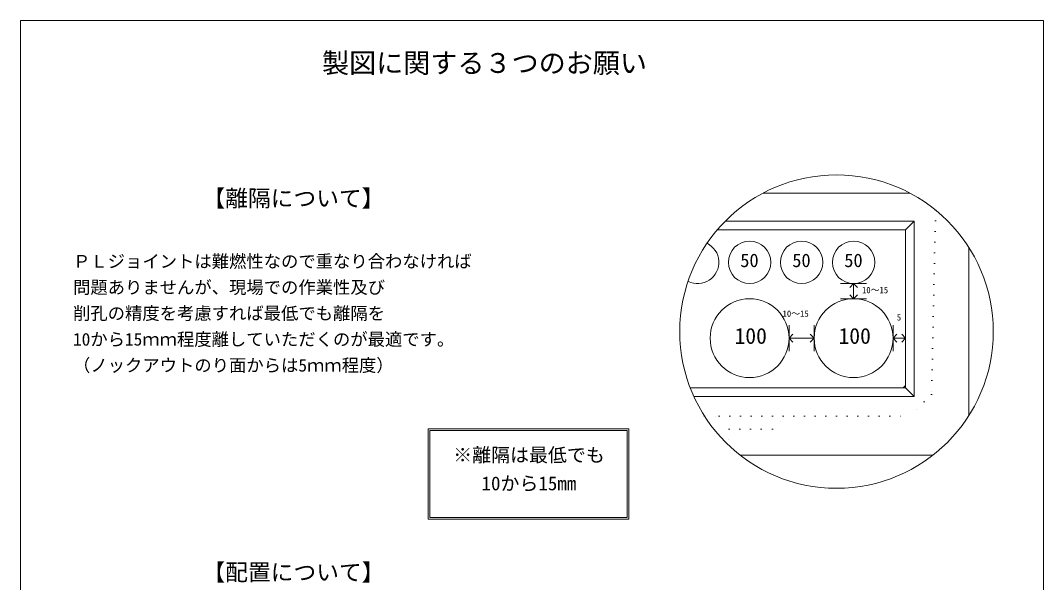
# Model space of a CAD drawing. Units: millimetres, scale not verified. Extents: x -4890 to 18490, y -2339 to 2339.
# Drawn here: x -4890 to -1830, y 658 to 2339 of the extents above; entities that cross this region are included whole.
import ezdxf
from ezdxf.enums import TextEntityAlignment as Align

# ---------------------------------------------------------------- set-up
doc = ezdxf.new("R2010")
doc.units = ezdxf.units.MM
doc.header["$LTSCALE"] = 10
doc.linetypes.add('DASHED1', pattern=[1.8, 1.2, -0.6])
doc.linetypes.add('USER5', pattern=[3.185, 0.01, -3.175])
for name, color, linetype, lineweight in [('0-2_waku', 7, 'Continuous', 18), ('0-3_gaikei', 7, 'Continuous', 18), ('0-4_kakure', 7, 'DASHED1', 5), ('0-5_sunpou', 7, 'Continuous', 5), ('0-8_hole', 7, 'Continuous', 18), ('0-9_uchigawa', 6, 'Continuous', 18), ('0-E_文字１', 7, 'Continuous', 18)]:
    doc.layers.add(name, color=color, linetype=linetype, lineweight=lineweight)
doc.styles.add('ＭＳ ゴシック', font='')
doc.styles.get('ＭＳ ゴシック').set_extended_font_data('MS Gothic')

# ---------------------------------------------------------------- blocks, each defined once
blk = doc.blocks.new('_Open90')
at = {"layer": '0-5_sunpou'}
blk.add_line((0, 0), (-1, 0), dxfattribs=at)
blk.add_lwpolyline([(-0.5, 0.5), (0, 0), (-0.5, -0.5)], dxfattribs=at)

msp = doc.modelspace()

# ---------------------------------------------------------------- linework, layer by layer
at = {"layer": '0-2_waku'}
for p, q in [((-4890.32, 2339.37), (-1830.32, 2339.37)), ((-4890.32, 2339.37), (-1830.32, 2339.37)), ((-4890.32, 2339.37), (-4890.32, -1935.63)), ((-1830.32, 2339.37), (-1830.32, -1935.63))]:
    msp.add_line(p, q, dxfattribs=at)
at = {"layer": '0-3_gaikei'}
for p, q in [((-2230.45, 1823.08), (-2668.58, 1823.08)), ((-2054.23, 1156.34), (-2054.23, 1660.71)), ((-2738.12, 1039), (-2160.9, 1039))]:
    msp.add_line(p, q, dxfattribs=at)
at = {"layer": '0-4_kakure', "linetype": 'USER5', "lineweight": 18}
for p, q in [((-2844.35, 1155.64), (-2800.14, 1155.64)), ((-2800.14, 1155.64), (-2229.9, 1155.64)), ((-2800.14, 1155.64), (-2229.9, 1155.64)), ((-2770.4, 1116.76), (-2773.54, 1069.63)), ((-2770.4, 1116.76), (-2666.72, 1116.76))]:
    msp.add_line(p, q, dxfattribs=at)
for points in [[(-2153.24, 1771.94), (-2165.1, 1220.44), (-2229.9, 1155.64)], [(-2770.4, 1116.76), (-2640.8, 1116.76), (-2601.92, 1155.64)]]:
    msp.add_lwpolyline(points, dxfattribs=at)
at = {"layer": '0-5_sunpou', "color": 150, "lineweight": 18}
for p, q in [((-2437.26, 1552.22), (-2359.5, 1552.22)), ((-2437.26, 1506.86), (-2359.5, 1506.86)), ((-2591.48, 1427.8), (-2591.48, 1350.04)), ((-2516.32, 1427.8), (-2516.32, 1350.04)), ((-2280.34, 1427.8), (-2280.34, 1350.04)), ((-2242.86, 1427.8), (-2242.86, 1350.04)), ((-2591.48, 1388.92), (-2516.32, 1388.92)), ((-2280.34, 1388.92), (-2242.86, 1388.92)), ((-2242.86, 1247.27), (-2250.03, 1239.88))]:
    msp.add_line(p, q, dxfattribs=at)
msp.add_circle((-2449.51, 1408.53), 468.88, dxfattribs=at)
at = {"layer": '0-8_hole'}
for centre, radius in [((-2709.42, 1615.72), 63.5), ((-2553.9, 1615.72), 63.5), ((-2398.38, 1615.72), 63.5), ((-2709.42, 1388.92), 117.94), ((-2398.38, 1388.92), 117.94)]:
    msp.add_circle(centre, radius, dxfattribs=at)
msp.add_arc((-2864.94, 1615.72), 63.5, 243.19936, 63.78529, dxfattribs=at)
at = {"layer": '0-9_uchigawa'}
for p, q in [((-2782.28, 1738.84), (-2216.94, 1738.84)), ((-2216.94, 1213.96), (-2216.94, 1738.84)), ((-2806.15, 1712.92), (-2800.14, 1712.92)), ((-2242.86, 1239.88), (-2242.86, 1712.92)), ((-2887.01, 1239.88), (-2800.14, 1239.88)), ((-2800.14, 1239.88), (-2242.86, 1239.88)), ((-2216.94, 1213.96), (-2242.86, 1239.88)), ((-2876.11, 1213.96), (-2800.14, 1213.96)), ((-2800.14, 1213.96), (-2216.94, 1213.96)), ((-3670.78, 1117.63), (-3070.78, 1117.63)), ((-3670.78, 847.63), (-3670.78, 1117.63)), ((-3665.78, 1112.63), (-3075.78, 1112.63)), ((-3665.78, 852.63), (-3665.78, 1112.63)), ((-3075.78, 852.63), (-3075.78, 1112.63)), ((-3070.78, 847.63), (-3070.78, 1117.63)), ((-3670.78, 847.63), (-3070.78, 847.63)), ((-3665.78, 852.63), (-3075.78, 852.63))]:
    msp.add_line(p, q, dxfattribs=at)
msp.add_lwpolyline([(-2800.14, 1712.92), (-2242.86, 1712.92), (-2216.94, 1738.84)], dxfattribs=at)

# ---------------------------------------------------------------- block references
at = {"layer": '0-5_sunpou', "xscale": 23.328, "yscale": 23.328}
for p, rotation in [((-2398.38, 1552.22), 90), ((-2398.38, 1506.86), 270), ((-2591.48, 1388.92), 180), ((-2280.34, 1388.92), 180)]:
    msp.add_blockref('_Open90', p, dxfattribs=dict(at, rotation=rotation))
for p in [(-2516.32, 1388.92), (-2242.86, 1388.92)]:
    msp.add_blockref('_Open90', p, dxfattribs=at)

# ---------------------------------------------------------------- texts
at = {"layer": '0-E_文字１', "style": 'ＭＳ ゴシック'}
for s, height, p in [('製図に関する３つのお願い', 59.38, (-3988.37, 2164.57)), ('【離隔について】', 49.88, (-4345.97, 1767.48)), ('ＰＬジョイントは難燃性なので重なり合わなければ', 38.01, (-4733.09, 1588.36)), ('50', 40.38, (-2737.4, 1589.36)), ('50', 40.38, (-2581.88, 1589.36)), ('50', 40.38, (-2426.36, 1589.36)), ('問題ありませんが、現場での作業性及び', 38.01, (-4733.09, 1510.6)), ('10～15', 19, (-2373.32, 1517.54)), ('削孔の精度を考慮すれば最低でも離隔を', 38.01, (-4733.09, 1432.84)), ('10～15', 19, (-2610.85, 1447.04)), ('5', 19, (-2269.18, 1436.01)), ('10から15ｍｍ程度離していただくのが最適です。', 38.01, (-4733.09, 1355.08)), ('100', 47.51, (-2754.71, 1357.59)), ('100', 47.51, (-2443.67, 1357.59)), ('（ノックアウトのり面からは5ｍｍ程度）', 38.01, (-4733.09, 1277.32)), ('※離隔は最低でも', 41.57, (-3596.09, 1006.22)), ('\u3000 10から15mm', 41.57, (-3596.09, 921.17)), ('【配置について】', 49.88, (-4345.97, 648.63))]:
    msp.add_text(s, height=height, dxfattribs=at).set_placement(p, align=Align.BOTTOM_LEFT)

doc.saveas('drawing.dxf')
